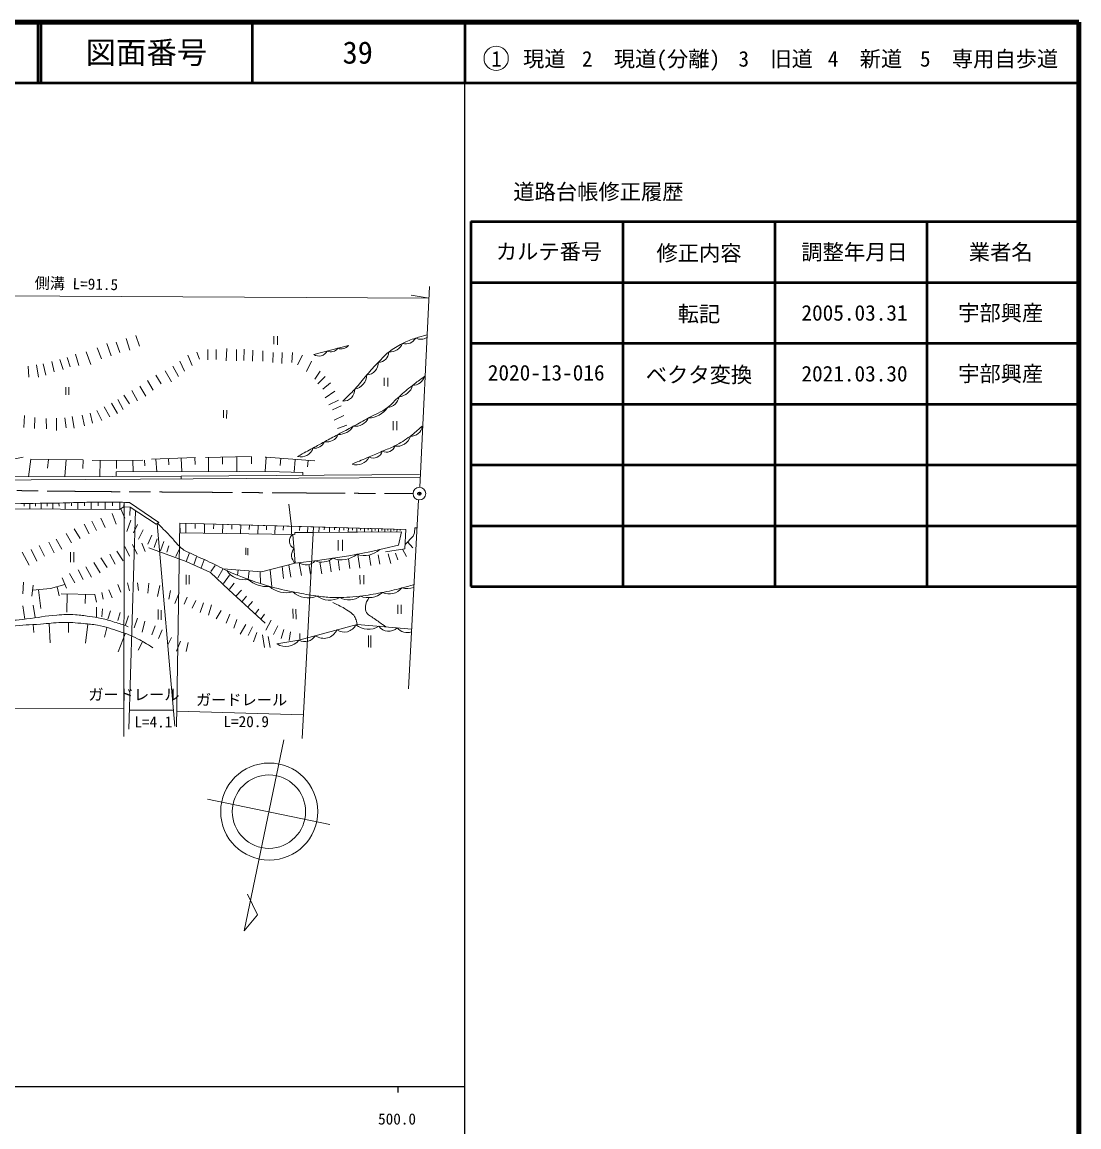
# Model space of a CAD drawing. Units: millimetres, scale not verified. Extents: x 40000 to 680000, y 20000 to 380000.
# Drawn here: x 506168 to 680000, y 198357 to 380000 of the extents above; entities that cross this region are included whole.
import ezdxf
from ezdxf.enums import TextEntityAlignment as Align

# ---------------------------------------------------------------- set-up
doc = ezdxf.new("R2010")
doc.units = ezdxf.units.MM
doc.header["$LTSCALE"] = 1000
doc.header["$PDMODE"] = 32
doc.header["$PDSIZE"] = 500
doc.linetypes.add('CHAIN', pattern=[18.5, 12, -1.5, 3.5, -1.5])
for name, color, linetype, lineweight in [('M-BMK', 2, 'CHAIN', 13), ('M-TTL', 2, 'Continuous', 140), ('M-TTL-BAND', 7, 'Continuous', 25), ('M-TTL-FRAM', 2, 'Continuous', 50), ('M-TTL-LINE', 7, 'Continuous', 50), ('M-TTL-TXT', 7, 'Continuous', 13), ('M-WORK', 1, 'Continuous', 13)]:
    doc.layers.add(name, color=color, linetype=linetype, lineweight=lineweight)
doc.layers.add('M-OTRS', color=6, linetype='Continuous')
doc.styles.add('ＭＳ ゴシック', font='')
doc.styles.get('ＭＳ ゴシック').set_extended_font_data('MS Gothic')

msp = doc.modelspace()

# ---------------------------------------------------------------- linework, layer by layer
at = {"layer": 'M-BMK'}
msp.add_open_spline([(473299, 303357), (474817, 303430), (475221, 303447), (476454, 303469), (477830, 303494), (478601, 303476), (479977, 303459), (481626, 303438), (482550, 303414), (484199, 303364), (485468, 303324), (486178, 303263), (487447, 303226), (489289, 303172), (490322, 303171), (492165, 303155), (495140, 303128), (496807, 303167), (499783, 303131), (501773, 303107), (502887, 303031), (504877, 302988), (508169, 302916), (510013, 302906), (513305, 302869), (522304, 302769), (527345, 302761), (536344, 302696), (544322, 302639), (548791, 302605), (556770, 302553), (562122, 302519), (563794, 302509), (570472, 302470)], degree=3, knots=[0, 0, 0, 0, 1, 1, 1, 2, 2, 2, 3, 3, 3, 4, 4, 4, 5, 5, 5, 6, 6, 6, 7, 7, 7, 8, 8, 8, 9, 9, 9, 10, 10, 10, 11, 11, 11, 11], dxfattribs=at)
at = {"layer": 'M-OTRS'}
msp.add_point((571516, 302475), dxfattribs=at)
at = {"layer": 'M-TTL'}
for p, q in [((680000, 380000), (40000, 380000)), ((680000, 20000), (680000, 380000))]:
    msp.add_line(p, q, dxfattribs=at)
at = {"layer": 'M-TTL-BAND'}
for p, q in [((579000, 20000), (579000, 370000)), ((40000, 205000), (579000, 205000)), ((568000, 205000), (568000, 204000))]:
    msp.add_line(p, q, dxfattribs=at)
at = {"layer": 'M-TTL-FRAM'}
for p, q in [((580000, 347197), (580000, 287197)), ((580000, 347197), (680000, 347197)), ((580000, 287197), (680000, 287197))]:
    msp.add_line(p, q, dxfattribs=at)
at = {"layer": 'M-TTL-LINE'}
for p, q in [((508747, 380000), (508747, 370000)), ((509247, 380000), (509247, 370000)), ((543997, 380000), (543997, 370000)), ((579000, 380000), (579000, 370000)), ((40000, 370000), (680000, 370000)), ((605000, 347197), (605000, 287197)), ((630000, 347197), (630000, 287197)), ((655000, 347197), (655000, 287197)), ((580000, 337197), (680000, 337197)), ((580000, 327197), (680000, 327197)), ((580000, 317197), (680000, 317197)), ((580000, 307197), (680000, 307197)), ((580000, 297197), (680000, 297197))]:
    msp.add_line(p, q, dxfattribs=at)
at = {"layer": 'M-TTL-TXT'}
msp.add_circle((584147, 374034), 2000, dxfattribs=at)
at = {"layer": 'M-WORK'}
for p, q in [((571586, 303517), (573208, 336521)), ((573115, 334630), (483513, 335071)), ((573115, 334630), (570190, 335090)), ((520084, 327159), (520825, 325106)), ((521629, 327392), (522242, 325657)), ((523269, 328006), (523904, 326069)), ((524888, 328492), (525470, 326715)), ((547596, 328372), (547596, 327046)), ((548196, 328358), (548196, 326947)), ((514952, 325424), (515481, 323551)), ((516709, 325794), (517460, 323710)), ((518497, 326440), (519238, 324630)), ((533418, 325235), (534130, 323549)), ((534913, 325707), (535351, 324579)), ((536740, 326159), (536705, 324487)), ((538088, 326173), (538088, 324522)), ((539823, 326349), (539745, 324289)), ((541445, 326166), (541417, 324311)), ((542722, 326201), (542651, 324346)), ((544119, 326060), (544069, 324275)), ((545776, 325968), (545769, 324254)), ((547476, 325700), (547434, 324028)), ((548950, 325672), (548880, 323845)), ((550622, 325693), (550523, 324028)), ((552273, 325228), (551490, 323676)), ((554145, 325327), (559848, 326840)), ((507144, 323414), (507302, 321636)), ((508519, 323657), (508879, 321636)), ((509620, 323794), (510085, 321975)), ((511080, 324218), (511461, 322493)), ((512402, 324546), (512921, 322906)), ((513609, 324842), (514095, 323339)), ((530977, 323443), (531873, 321750)), ((532127, 324226), (532875, 322582)), ((553782, 324233), (552957, 322540)), ((528191, 321933), (529059, 320544)), ((529708, 322688), (530723, 320833)), ((555186, 322597), (554318, 321277)), ((556032, 321757), (554812, 320537)), ((513345, 319996), (513353, 318726)), ((513867, 319996), (513860, 318705)), ((525531, 320140), (526547, 318513)), ((526794, 321052), (527711, 319486)), ((556893, 320685), (555630, 319641)), ((565737, 321489), (565744, 320177)), ((566330, 321503), (566330, 320099)), ((521901, 317930), (522790, 316300)), ((522917, 318642), (523812, 317238)), ((524214, 319434), (525174, 317756)), ((557605, 319302), (555997, 318237)), ((518459, 316166), (519298, 314480)), ((519651, 316723), (520617, 315122)), ((520871, 317323), (521880, 315644)), ((539288, 316213), (539302, 314916)), ((539824, 316213), (539817, 314817)), ((558212, 317835), (556618, 317087)), ((558671, 316889), (557243, 316244)), ((506548, 315313), (506449, 313373)), ((508259, 314988), (508223, 313196)), ((510156, 314840), (510170, 313154)), ((511807, 314861), (511814, 312872)), ((513182, 314918), (513415, 313274)), ((514396, 315150), (514748, 313253)), ((516074, 315383), (516455, 313606)), ((517351, 315715), (517767, 314078)), ((559105, 315302), (557518, 314561)), ((567213, 314381), (567213, 312910)), ((567816, 314402), (567816, 312920)), ((559592, 313757), (558058, 313175)), ((498637, 306926), (506331, 308444)), ((507606, 308134), (507233, 305258)), ((507545, 308135), (516139, 308040)), ((510506, 308102), (510364, 306659)), ((513405, 308070), (513218, 305264)), ((516218, 308035), (516165, 306629)), ((517671, 307939), (526040, 307971)), ((519027, 307944), (518982, 305269)), ((521703, 307954), (521717, 306616)), ((524379, 307964), (524451, 306056)), ((526287, 307997), (526342, 307043)), ((527448, 308119), (534706, 308394)), ((528190, 308147), (528329, 306067)), ((530273, 308226), (530329, 307185)), ((532356, 308305), (532446, 306079)), ((534583, 308389), (534612, 307276)), ((536357, 308415), (543763, 308574)), ((536810, 308425), (536846, 306091)), ((539143, 308475), (539152, 307308)), ((541476, 308525), (541476, 306105)), ((543896, 308569), (543883, 307359)), ((546314, 308478), (546175, 306086)), ((548703, 308288), (548626, 307093)), ((551091, 308099), (550942, 305984)), ((553205, 307932), (553124, 306874)), ((506489, 300878), (506493, 300422)), ((507420, 300877), (507428, 299942)), ((508368, 300880), (508372, 300417)), ((509315, 300885), (509324, 299929)), ((510278, 300894), (510283, 300412)), ((511242, 300907), (511251, 299916)), ((512236, 300926), (512241, 300431)), ((513231, 300951), (513240, 299902)), ((514275, 300980), (514280, 300443)), ((515319, 301009), (515328, 299888)), ((516416, 301037), (516420, 300456)), ((517512, 301057), (517520, 299873)), ((518663, 301069), (518666, 300470)), ((519813, 301070), (519820, 299858)), ((521021, 301063), (521022, 300457)), ((522212, 299841), (522902, 300323)), ((522229, 301052), (522224, 299850)), ((522400, 299973), (523078, 298433)), ((522944, 301040), (522902, 300323)), ((522914, 262551), (522944, 301040)), ((523838, 301021), (528663, 297752)), ((523933, 300244), (523888, 298877)), ((550054, 300726), (550506, 297093)), ((569739, 270397), (571399, 301437)), ((517650, 297946), (518412, 296412)), ((519100, 298433), (519841, 296909)), ((520983, 299195), (521618, 297470)), ((524062, 298131), (523412, 296259)), ((523746, 263759), (524804, 299678)), ((514720, 296666), (515714, 295100)), ((516360, 297428), (517196, 295851)), ((525126, 297417), (524475, 296005)), ((526062, 296513), (525300, 295005)), ((528371, 297547), (531315, 264262)), ((531581, 264159), (532119, 297602)), ((533119, 297575), (533076, 296037)), ((534657, 297532), (534635, 296763)), ((536195, 297489), (536153, 295988)), ((537696, 297448), (537675, 296697)), ((539197, 297406), (539156, 295941)), ((540662, 297366), (540642, 296633)), ((542128, 297325), (542088, 295895)), ((543558, 297285), (543538, 296570)), ((544988, 297246), (544950, 295850)), ((546384, 297207), (546365, 296509)), ((547781, 297169), (547743, 295806)), ((549143, 297131), (549124, 296449)), ((550506, 297093), (550469, 295763)), ((551836, 297056), (551818, 296391)), ((552245, 262207), (554123, 296993)), ((553167, 297019), (553141, 296091)), ((554095, 296994), (554082, 296529)), ((555023, 296968), (554999, 296105)), ((555886, 296944), (555874, 296513)), ((556748, 296920), (556726, 296119)), ((557550, 296898), (557538, 296497)), ((558351, 296876), (558330, 296132)), ((559095, 296855), (559085, 296483)), ((559839, 296835), (559820, 296143)), ((560531, 296815), (560521, 296470)), ((561222, 296796), (561205, 296154)), ((561865, 296779), (561856, 296457)), ((562507, 296761), (562490, 296164)), ((563104, 296744), (563095, 296446)), ((563700, 296728), (563685, 296173)), ((564255, 296712), (564247, 296435)), ((564809, 296697), (564795, 296182)), ((565324, 296683), (565317, 296425)), ((565839, 296668), (565826, 296190)), ((566339, 296655), (566332, 296415)), ((566838, 296641), (566826, 296198)), ((567338, 296627), (567332, 296406)), ((567838, 296613), (567827, 296206)), ((568338, 296599), (568332, 296396)), ((510561, 294476), (511461, 292741)), ((511799, 295005), (512720, 293344)), ((513408, 295925), (514318, 294402)), ((525868, 294354), (526407, 292936)), ((527499, 295619), (526827, 294157)), ((528407, 295064), (527871, 293630)), ((529474, 294599), (528962, 293048)), ((551102, 291027), (550720, 295759)), ((558169, 294813), (558162, 293141)), ((558889, 294898), (558889, 293085)), ((569583, 294551), (570415, 293567)), ((506202, 292868), (507345, 290720)), ((507652, 293280), (508615, 291354)), ((508974, 293926), (509842, 292180)), ((514130, 292837), (514123, 291233)), ((514664, 292842), (514655, 291229)), ((520595, 292531), (521456, 290901)), ((521759, 293031), (522768, 291423)), ((523071, 293779), (523854, 292171)), ((524323, 294111), (525074, 292524)), ((530327, 293916), (529977, 292826)), ((532136, 293503), (531459, 292149)), ((533704, 292741), (533164, 291302)), ((542997, 293548), (542997, 292391)), ((543307, 293527), (543314, 292335)), ((561418, 292458), (561748, 290247)), ((566382, 292585), (566795, 290977)), ((567578, 292659), (567990, 291590)), ((568757, 293333), (569398, 292162)), ((517950, 291169), (519008, 289434)), ((519135, 291941), (520172, 290305)), ((534878, 292106), (534392, 290784)), ((536106, 291567), (535640, 290286)), ((537915, 290667), (537206, 289652)), ((550041, 290756), (550362, 288746)), ((551741, 291105), (552153, 289014)), ((553338, 290799), (553611, 289231)), ((555136, 291224), (555495, 289294)), ((556728, 291505), (556986, 289601)), ((558141, 291630), (558394, 289876)), ((559852, 291765), (560076, 290151)), ((563260, 292387), (563536, 290649)), ((564742, 292426), (565038, 290903)), ((513950, 289370), (514818, 287804)), ((515368, 289920), (516225, 288344)), ((516649, 290449), (517580, 288767)), ((533132, 289143), (533132, 287555)), ((533640, 289095), (533672, 287587)), ((539185, 290043), (538349, 288636)), ((540285, 289059), (539301, 287705)), ((541713, 289912), (541622, 289049)), ((543499, 289771), (543356, 288374)), ((545324, 289628), (545359, 287687)), ((546978, 289973), (547225, 287133)), ((548924, 290470), (549164, 288498)), ((561739, 289075), (561753, 287565)), ((562374, 289089), (562367, 287579)), ((506391, 287933), (506280, 286013)), ((507996, 287410), (507785, 285632)), ((511930, 287173), (512277, 285668)), ((512734, 288608), (513453, 286947)), ((521911, 287508), (522403, 286254)), ((523482, 287794), (523847, 286476)), ((525133, 287825), (525292, 286556)), ((527037, 287730), (526847, 286111)), ((528815, 287381), (528434, 285540)), ((541026, 287779), (540285, 286752)), ((508894, 286679), (509277, 283615)), ((512595, 286000), (518150, 285873)), ((513595, 285977), (513526, 282976)), ((516596, 285909), (516562, 284408)), ((518118, 285874), (518419, 284635)), ((519308, 286238), (519530, 285127)), ((520419, 286667), (520975, 285349)), ((530593, 286556), (530291, 285127)), ((531989, 286191), (531291, 284413)), ((533307, 285429), (532846, 284318)), ((542243, 286604), (541407, 285684)), ((543097, 285634), (542349, 284767)), ((506307, 284022), (506635, 281821)), ((507968, 284117), (508328, 282128)), ((518385, 283797), (518385, 282146)), ((519401, 283533), (519284, 282199)), ((528572, 283447), (528530, 281789)), ((534726, 284926), (534144, 283635)), ((535985, 284534), (535466, 282958)), ((537307, 284217), (536842, 282492)), ((544049, 284731), (543358, 283913)), ((545103, 283492), (544543, 282783)), ((550726, 283547), (550747, 281925)), ((551192, 283498), (551227, 281861)), ((567962, 284167), (567967, 282724)), ((568541, 284177), (568545, 282710)), ((520691, 283226), (520289, 281850)), ((522297, 282932), (521916, 281634)), ((523672, 282382), (523157, 280929)), ((525125, 281973), (524624, 280386)), ((529045, 283327), (529059, 281705)), ((538912, 283280), (538118, 281905)), ((540340, 282645), (539748, 281153)), ((541515, 281788), (540985, 280371)), ((546056, 282635), (545516, 281894)), ((547135, 281651), (546246, 280032)), ((508004, 280939), (508109, 279619)), ((510644, 281136), (510801, 277949)), ((513826, 281245), (513797, 279650)), ((517007, 281024), (516616, 277876)), ((520109, 280396), (519710, 278861)), ((528057, 280738), (527517, 279278)), ((529211, 280067), (528608, 278654)), ((542979, 280950), (542016, 279353)), ((544090, 280548), (543381, 279173)), ((548225, 280730), (547526, 279334)), ((549211, 280121), (548773, 278663)), ((550306, 279750), (550114, 278330)), ((523129, 279438), (521988, 276486)), ((526001, 278123), (525267, 276720)), ((530750, 278813), (530147, 277591)), ((532210, 278194), (531591, 276575)), ((533496, 277972), (533163, 276496)), ((544777, 279670), (544227, 278083)), ((545730, 279258), (546026, 277184)), ((546650, 278961), (546968, 277194)), ((551844, 279486), (551839, 278555)), ((563138, 279137), (563170, 277233)), ((563530, 279148), (563551, 277159)), ((522917, 267175), (470030, 267202)), ((523839, 266899), (531085, 266861)), ((531622, 266727), (552455, 266105)), ((536647, 252228), (556799, 248085))]:
    msp.add_line(p, q, dxfattribs=at)
for points in [[(546144, 308457), (546303, 308479), (554312, 307844)], [(532353, 305342), (520998, 305270), (496362, 305249), (494123, 305301), (480099, 304940)], [(521618, 305274), (521618, 306048), (541991, 306106), (548498, 306074), (552355, 305932), (552355, 305487)], [(571563, 305627), (532353, 305342), (532353, 304902)], [(480161, 304488), (498596, 304699), (525640, 304866), (551708, 305008), (571587, 305104)], [(522212, 299841), (483314, 300105), (480948, 297864), (475257, 297819), (473642, 298210), (465310, 300022)], [(528663, 297752), (528234, 297450), (523933, 300244), (522902, 300323)], [(565924, 292901), (569113, 293388), (569303, 296573), (532119, 297602), (532194, 296050)], [(532119, 297602), (554123, 296993), (569303, 296573)], [(568602, 296212), (551007, 296074), (551017, 295754), (532194, 296050)], [(568602, 296212), (554075, 296098), (551007, 296074), (551017, 295754), (532194, 296050)], [(539241, 290107), (545558, 289609), (551102, 291027), (554752, 291472), (559926, 292244), (563354, 292932), (568095, 294000), (568602, 296212)], [(569155, 294094), (570477, 295505), (570741, 296013), (570784, 296828), (571154, 296844)], [(546158, 281152), (540194, 286685), (537165, 289533), (533164, 291302), (527021, 293570)], [(507898, 286586), (510821, 286860), (513200, 287532)], [(526375, 281500), (525930, 279707), (525940, 279748)], [(548097, 277763), (551700, 278366), (561270, 280969), (570263, 280191)], [(549211, 262003), (542721, 230581), (544917, 233235), (543250, 236616)]]:
    msp.add_lwpolyline(points, dxfattribs=at)
for centre, radius in [((571516, 302475), 1045), ((546820, 250200), 7983), ((546773, 250188), 6034)]:
    msp.add_circle(centre, radius, dxfattribs=at)
for centre, radius, start, end in [((566600, 328101), 2350, 267.61335, 336.54238), ((569209, 329051), 1976, 256.3064, 329.70029), ((571735, 329673), 1815, 243.10837, 303.50838), ((554968, 326694), 1595, 238.93845, 330.77878), ((556959, 327137), 1361, 243.90786, 325.80937), ((558623, 327899), 1619, 250.55342, 319.16381), ((564773, 325813), 1731, 270.00322, 358.01151), ((562778, 323986), 1997, 273.04644, 2.88328), ((560364, 322106), 2522, 281.89341, 357.3989), ((570205, 322567), 2341, 274.73478, 340.3806), ((567958, 320927), 2537, 274.71077, 345.20343), ((558977, 319582), 1908, 268.64438, 1.81955), ((566032, 318784), 2169, 276.40044, 349.96819), ((563054, 318803), 3885, 271.52165, 325.95794), ((560926, 316034), 2495, 263.65625, 333.46299), ((558241, 315027), 2823, 268.31639, 328.57806), ((570156, 313739), 1823, 265.94973, 354.0549), ((554278, 311696), 1763, 261.28804, 337.29074), ((556305, 312983), 2010, 258.49596, 337.24941), ((567838, 312522), 2270, 260.25735, 345.19973), ((552040, 310592), 2072, 254.52602, 342.4679), ((563924, 309891), 1561, 244.12471, 343.40151), ((566096, 310690), 1417, 241.49582, 344.54259), ((561188, 309494), 2288, 251.10344, 334.35106), ((551421, 294667), 1298, 122.72241, 246.51778), ((552259, 292353), 1760, 140.3424, 228.89779), ((558684, 295661), 4067, 249.65785, 309.23849), ((562477, 295975), 3672, 250.58672, 313.29905), ((552870, 292675), 1933, 234.26763, 319.61433), ((555443, 294136), 2929, 247.94745, 308.60207), ((542725, 291845), 3528, 215.01979, 280.30288), ((546362, 291639), 4439, 227.36503, 276.33587), ((549569, 290217), 4040, 227.72781, 286.02637), ((569523, 290748), 3887, 256.6444, 286.5207), ((553167, 288859), 3541, 225.48271, 294.73405), ((556741, 288516), 3554, 233.93804, 298.49754), ((559945, 288095), 3095, 240.83862, 307.12844), ((563148, 288953), 3583, 248.12001, 310.42226), ((566567, 288642), 2654, 245.6205, 320.84458), ((555784, 281066), 2386, 235.19149, 335.23834), ((559141, 281837), 2133, 236.10226, 334.32757), ((563123, 283388), 3220, 230.24289, 302.09243), ((566471, 281923), 2068, 217.64018, 312.45604), ((569586, 281959), 2322, 222.24333, 286.30606), ((549571, 280046), 2712, 237.27846, 321.72804), ((552646, 280260), 2117, 243.44656, 326.98327)]:
    msp.add_arc(centre, radius, start, end, dxfattribs=at)
for points, knots in [([(558932, 317675), (559884, 318589), (560149, 318848), (560884, 319643), (561703, 320527), (562090, 321086), (562884, 321992), (563610, 322820), (564007, 323295), (564773, 324087), (565425, 324761), (565769, 325168), (566502, 325753), (567315, 326401), (567831, 326692), (568756, 327166), (569568, 327581), (570050, 327765), (570915, 328054), (571635, 328295), (571898, 328365), (572787, 328578)], [0, 0, 0, 0, 1, 1, 1, 2, 2, 2, 3, 3, 3, 4, 4, 4, 5, 5, 5, 6, 6, 6, 7, 7, 7, 7]), ([(551487, 308595), (552718, 309259), (553031, 309426), (554016, 309968), (554755, 310374), (555163, 310613), (555905, 311015), (556780, 311490), (557280, 311737), (558158, 312206), (559134, 312727), (559677, 313027), (560650, 313555), (561630, 314087), (562179, 314385), (563158, 314920), (564376, 315585), (565161, 315798), (566274, 316628), (567087, 317235), (567411, 317730), (568168, 318406), (569019, 319166), (569514, 319573), (570411, 320279), (571178, 320883), (571439, 321076), (572410, 321781)], [0, 0, 0, 0, 1, 1, 1, 2, 2, 2, 3, 3, 3, 4, 4, 4, 5, 5, 5, 6, 6, 6, 7, 7, 7, 8, 8, 8, 9, 9, 9, 9]), ([(560447, 307329), (561810, 307893), (562159, 308036), (563251, 308503), (564100, 308866), (564571, 309080), (565420, 309445), (566216, 309787), (566697, 309904), (567462, 310312), (568511, 310872), (569078, 311233), (570033, 311942), (570822, 312528), (571093, 312760), (571969, 313550)], [0, 0, 0, 0, 1, 1, 1, 2, 2, 2, 3, 3, 3, 4, 4, 4, 5, 5, 5, 5]), ([(459671, 299656), (466025, 300068), (467666, 300194), (472797, 300418), (475796, 300549), (477477, 300606), (480478, 300704), (483429, 300800), (485081, 300907), (488033, 300926), (490618, 300943), (492066, 300826), (494651, 300815), (497379, 300804), (498907, 300864), (501634, 300878), (505031, 300896), (506935, 300857), (510332, 300894), (514101, 300936), (516212, 301089), (519981, 301069), (521488, 301061), (521976, 301062), (523838, 301021)], [0, 0, 0, 0, 1, 1, 1, 2, 2, 2, 3, 3, 3, 4, 4, 4, 5, 5, 5, 6, 6, 6, 7, 7, 7, 8, 8, 8, 8]), ([(570656, 287541), (569685, 287250), (569422, 287178), (568625, 286967), (567330, 286622), (566599, 286443), (565282, 286194), (563904, 285934), (563130, 285782), (561737, 285623), (560063, 285431), (559115, 285378), (557431, 285390), (556468, 285397), (555931, 285494), (554976, 285612), (553659, 285775), (552923, 285893), (551622, 286152), (549848, 286505), (548844, 286674), (547104, 287168), (544570, 287886), (543179, 288403), (540745, 289411), (539415, 289961), (538732, 290408), (537433, 291030), (536256, 291593), (535577, 291869), (534396, 292426), (533771, 292721), (533382, 292819), (532800, 293192), (532479, 293398), (532324, 293552), (532049, 293816), (531515, 294329), (531282, 294680), (530779, 295223), (529896, 296178), (529585, 296472), (528448, 297600)], [0, 0, 0, 0, 1, 1, 1, 2, 2, 2, 3, 3, 3, 4, 4, 4, 5, 5, 5, 6, 6, 6, 7, 7, 7, 8, 8, 8, 9, 9, 9, 10, 10, 10, 11, 11, 11, 12, 12, 12, 13, 13, 13, 14, 14, 14, 14]), ([(473619, 285739), (473879, 285209), (474011, 285000), (474363, 284603), (474858, 284047), (475300, 283914), (475940, 283535), (476716, 283075), (477160, 282798), (478024, 282540), (479193, 282192), (479921, 282363), (481140, 282328), (482950, 282277), (483972, 282525), (485775, 282360), (486784, 282268), (487298, 281918), (488298, 281757), (489561, 281553), (490276, 281468), (491552, 281376), (492431, 281313), (492925, 281309), (493805, 281281), (495219, 281236), (496010, 281182), (497424, 281201), (499386, 281229), (500482, 281344), (502439, 281487), (504183, 281615), (505162, 281673), (506899, 281868), (508844, 282086), (509915, 282382), (511867, 282519), (513060, 282603), (513736, 282647), (514930, 282566), (515828, 282506), (516325, 282408), (517215, 282281), (517992, 282169), (518433, 282132), (519199, 281963), (520042, 281778), (520500, 281611), (521326, 281360), (522237, 281083), (522533, 280980), (523643, 280598)], [0, 0, 0, 0, 1, 1, 1, 2, 2, 2, 3, 3, 3, 4, 4, 4, 5, 5, 5, 6, 6, 6, 7, 7, 7, 8, 8, 8, 9, 9, 9, 10, 10, 10, 11, 11, 11, 12, 12, 12, 13, 13, 13, 14, 14, 14, 15, 15, 15, 16, 16, 16, 17, 17, 17, 17]), ([(563260, 285371), (562910, 284816), (562673, 284532), (562657, 283917), (562647, 283528), (562604, 283260), (562816, 282933), (563215, 282321), (563725, 282244), (564310, 281805), (564964, 281316), (565172, 281163), (565990, 280560)], [0, 0, 0, 0, 1, 1, 1, 2, 2, 2, 3, 3, 3, 4, 4, 4, 4]), ([(557261, 284573), (558340, 284058), (558678, 283927), (559515, 283388), (559924, 283125), (560203, 283030), (560541, 282679), (561046, 282157), (561093, 281723), (561270, 280969)], [0, 0, 0, 0, 1, 1, 1, 2, 2, 2, 3, 3, 3, 3]), ([(527679, 277138), (526545, 277876), (526190, 278098), (525177, 278606), (524058, 279166), (523396, 279415), (522209, 279812), (520805, 280281), (520013, 280555), (518558, 280828), (517686, 280991), (517189, 281039), (516305, 281114), (514907, 281232), (514120, 281344), (512718, 281304), (511338, 281264), (510571, 281120), (509194, 281018), (507336, 280880), (506287, 280890), (504433, 280701), (502792, 280534), (501889, 280292), (500243, 280177), (497782, 280005), (496392, 280061), (493927, 280161), (491894, 280244), (490754, 280341), (488737, 280606), (487287, 280796), (486794, 280872), (485039, 281193)], [0, 0, 0, 0, 1, 1, 1, 2, 2, 2, 3, 3, 3, 4, 4, 4, 5, 5, 5, 6, 6, 6, 7, 7, 7, 8, 8, 8, 9, 9, 9, 10, 10, 10, 11, 11, 11, 11])]:
    msp.add_open_spline(points, degree=3, knots=knots, dxfattribs=at)

# ---------------------------------------------------------------- texts
at = {"layer": 'M-TTL-BAND', "style": 'ＭＳ ゴシック'}
msp.add_text('500.0', height=1833, dxfattribs=at).set_placement((567844, 198195), align=Align.BOTTOM_CENTER)
at = {"layer": 'M-TTL-TXT', "style": 'ＭＳ ゴシック'}
for s, height, p in [('図面番号', 3666, (526622, 375000)), ('39', 3666, (561372, 375000)), ('1\u3000現道', 2566, (589448, 373958)), ('2\u3000現道(分離)', 2566, (609619, 373958)), ('3\u3000旧道', 2566, (630121, 373958)), ('4\u3000新道', 2566, (644824, 373958)), ('5\u3000専用自歩道', 2566, (665228, 373958)), ('道路台帳修正履歴', 2566, (600968, 352113)), ('カルテ番号', 2566, (592839, 342277)), ('修正内容', 2566, (617509, 342023)), ('調整年月日', 2566, (643089, 342197)), ('業者名', 2566, (667134, 342197)), ('転記', 2566, (617509, 332023)), ('2005.03.31', 2566, (643089, 332197)), ('宇部興産', 2566, (667134, 332197)), ('ベクタ変換', 2566, (617509, 322023)), ('2021.03.30', 2566, (643089, 322197)), ('宇部興産', 2566, (667134, 322197))]:
    msp.add_text(s, height=height, dxfattribs=at).set_placement(p, align=Align.MIDDLE_CENTER)
msp.add_text('2020-13-016', height=2566, dxfattribs=at).set_placement((592377, 320304), align=Align.BOTTOM_CENTER)
at = {"layer": 'M-WORK', "style": 'ＭＳ ゴシック'}
msp.add_text('側溝 L=91.5', height=1833, rotation=358.794, dxfattribs=at).set_placement((508203, 335661), align=Align.BOTTOM_LEFT)
for s, p in [('ガードレール', (517058, 267966)), ('ガードレール', (534770, 267109)), ('L=4.1', (524641, 263476)), ('L=20.9', (539294, 263534))]:
    msp.add_text(s, height=1833, dxfattribs=at).set_placement(p, align=Align.BOTTOM_LEFT)

doc.saveas('drawing.dxf')
